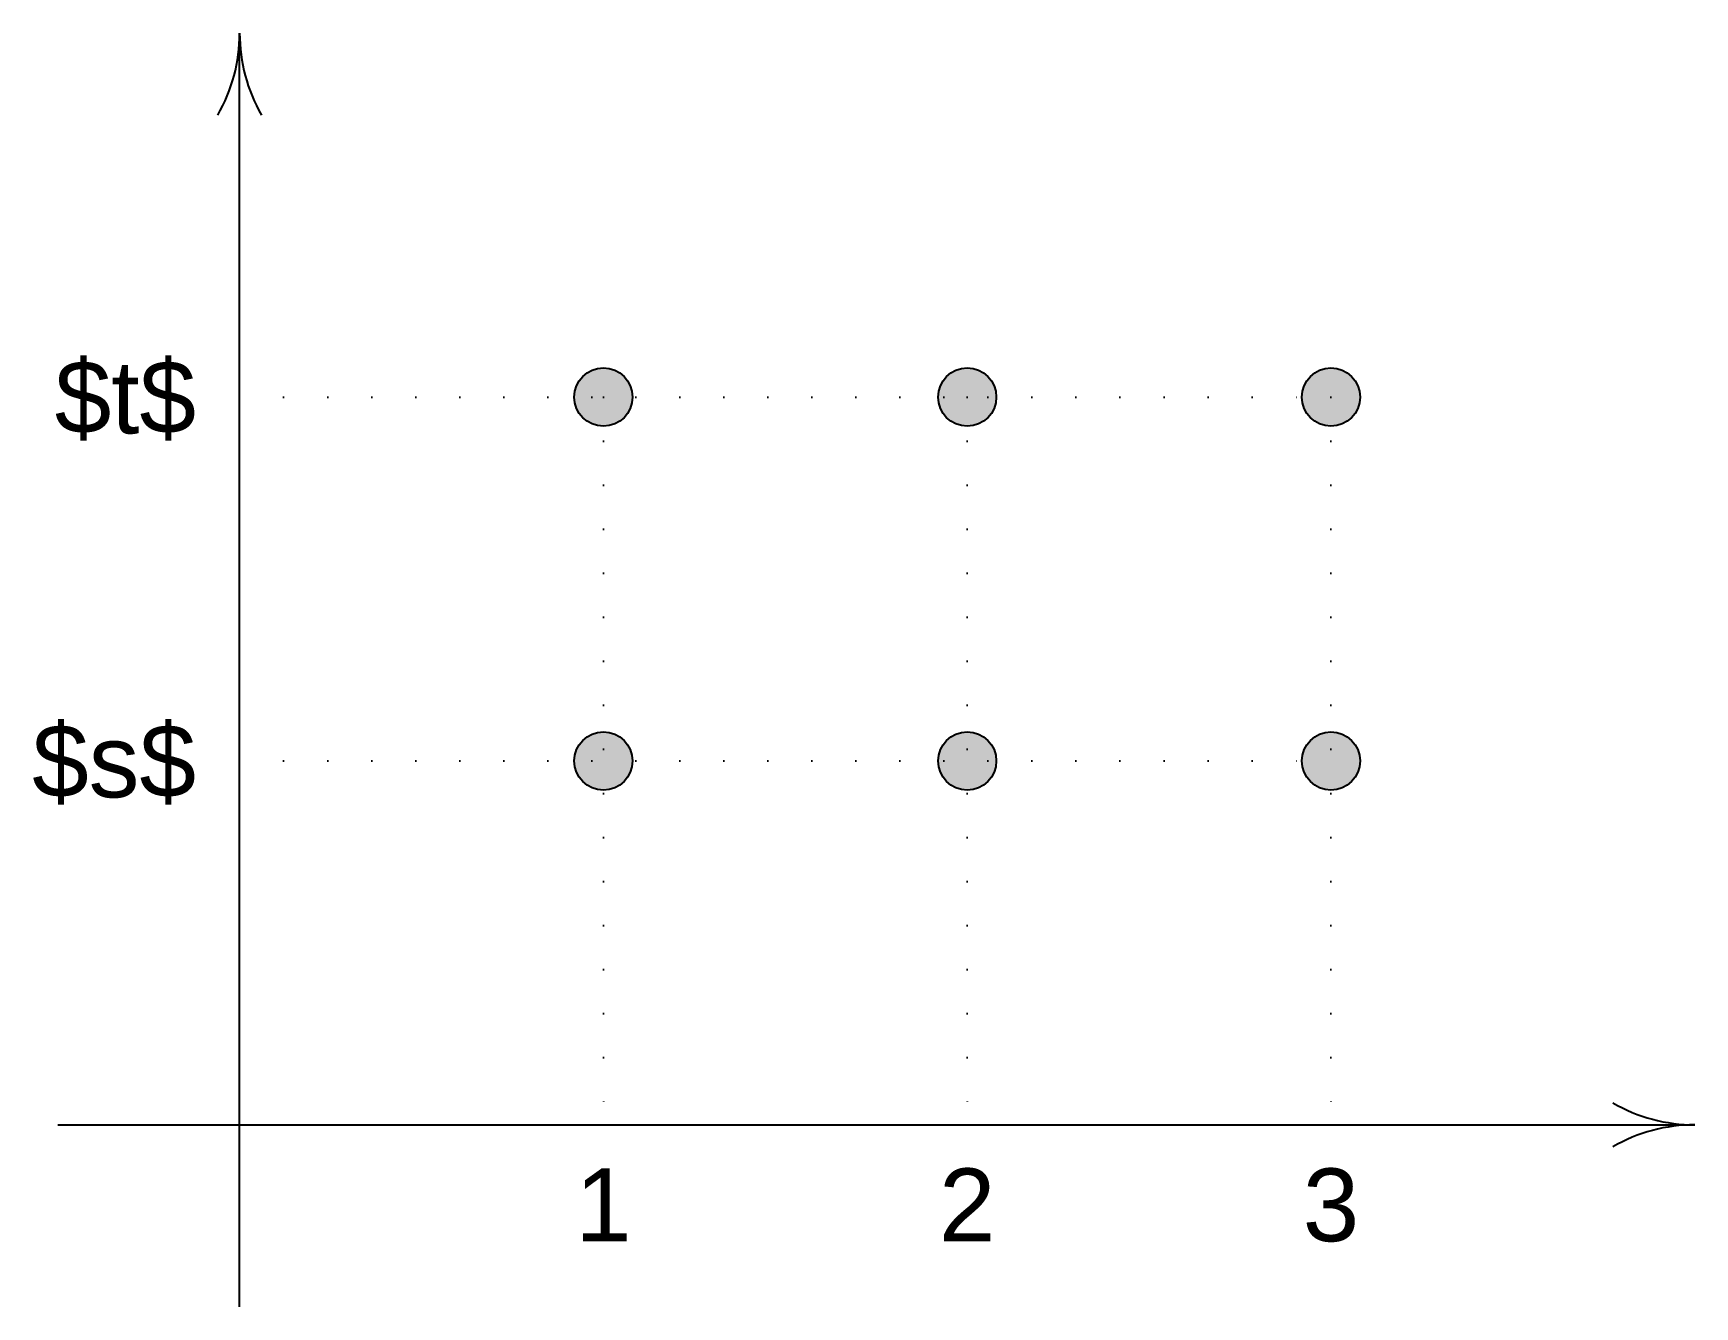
# Model space of a CAD drawing. Header units: inches. Extents: x 443 to 900, y 200 to 550.
import ezdxf
from ezdxf.enums import TextEntityAlignment as Align

# ---------------------------------------------------------------- set-up
doc = ezdxf.new("R2010")
doc.units = ezdxf.units.IN
doc.header["$MEASUREMENT"] = 0
doc.linetypes.add('LTXDOT', pattern=[12, 0, -12])
doc.styles.get("Standard").update_dxf_attribs({"font": 'arial.ttf'})

msp = doc.modelspace()

# ---------------------------------------------------------------- hatches: boundary and pattern name
h = msp.add_hatch(color=255)
edge = h.paths.add_edge_path()
edge.add_arc((600, 450), 8, 0, 360)
h = msp.add_hatch(color=255)
edge = h.paths.add_edge_path()
edge.add_arc((700, 450), 8, 0, 360)
h = msp.add_hatch(color=255)
edge = h.paths.add_edge_path()
edge.add_arc((800, 450), 8, 0, 360)
h = msp.add_hatch(color=255)
edge = h.paths.add_edge_path()
edge.add_arc((600, 350), 8, 0, 360)
h = msp.add_hatch(color=255)
edge = h.paths.add_edge_path()
edge.add_arc((700, 350), 8, 0, 360)
h = msp.add_hatch(color=255)
edge = h.paths.add_edge_path()
edge.add_arc((800, 350), 8, 0, 360)

# ---------------------------------------------------------------- linework, layer by layer
for p, q in [((500, 200), (500, 550)), ((450, 250), (900, 250))]:
    msp.add_line(p, q)
at = {"linetype": 'LTXDOT'}
for p, q in [((500, 450), (800, 450)), ((600, 450), (600, 250)), ((700, 450), (700, 250)), ((700, 450), (700, 250)), ((800, 450), (800, 250)), ((800, 450), (800, 250)), ((500, 350), (800, 350))]:
    msp.add_line(p, q, dxfattribs=at)
for centre in [(600, 450), (700, 450), (800, 450), (600, 350), (700, 350), (800, 350)]:
    msp.add_circle(centre, 8)
for centre, start, end in [((455, 550), 330, 0), ((545, 550), 180, 210), ((900, 295), 240, 270), ((900, 205), 90, 120)]:
    msp.add_arc(centre, 45, start, end)

# ---------------------------------------------------------------- texts
for s, p in [('$t$', (488, 450)), ('$s$', (488, 350))]:
    msp.add_text(s, height=20).set_placement(p, align=Align.MIDDLE_RIGHT)
for s, p in [('1', (600, 238)), ('2', (700, 238)), ('3', (800, 238))]:
    msp.add_text(s, height=20).set_placement(p, align=Align.TOP_CENTER)

doc.saveas('drawing.dxf')
